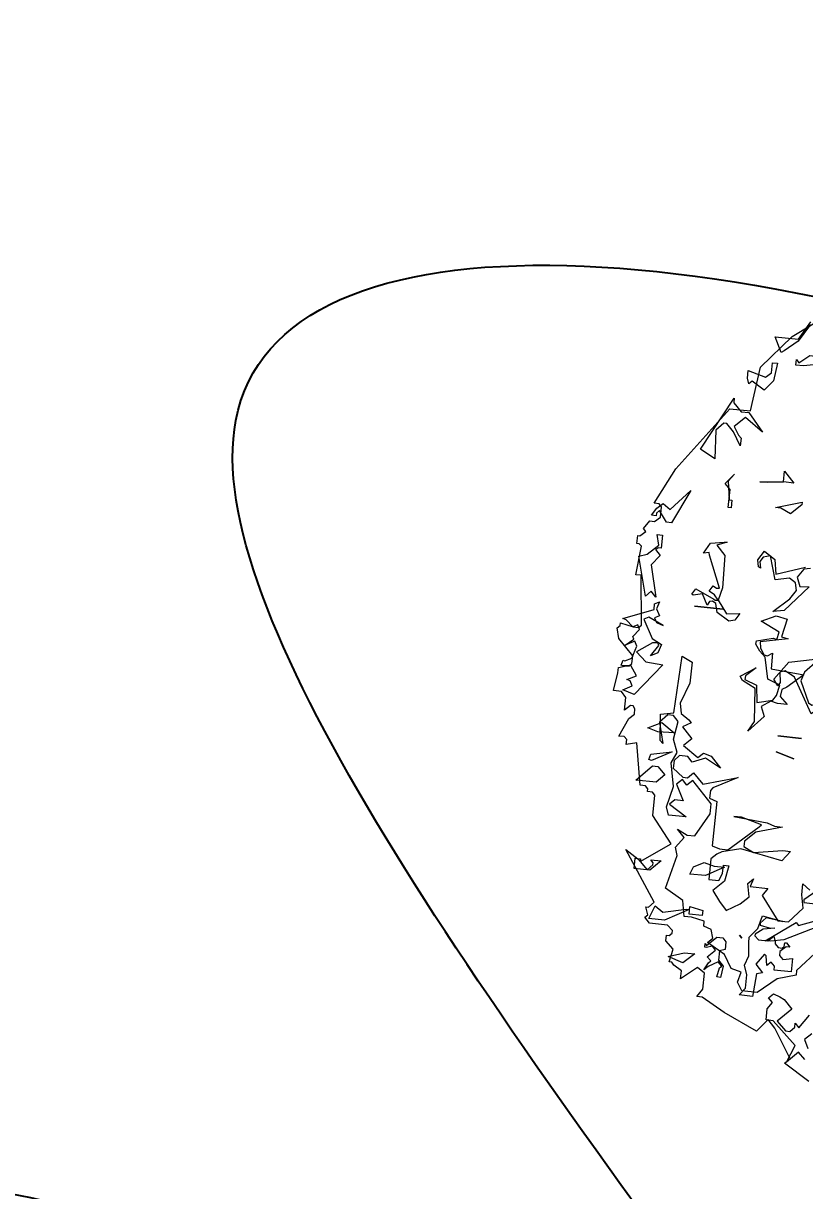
# Model space of a CAD drawing. Header units: metres. Extents: x 329311 to 330425, y 7396637 to 7397287.
# Drawn here: x 329859.922 to 329861.611, y 7397026.092 to 7397028.616 of the extents above; entities that cross this region are included whole.
import ezdxf

# ---------------------------------------------------------------- set-up
doc = ezdxf.new("R2010")
doc.units = ezdxf.units.M
doc.linetypes.add('CACHE2', pattern=[4.7625, 3.175, -1.5875])
doc.layers.get('0').update_dxf_attribs({"lineweight": 18})
for name, color, linetype, lineweight in [('ARBRE', 251, 'Continuous', 13), ('AXES+POTEAUX', 6, 'CACHE2', 13), ('PA6_TEXTO', 3, 'Continuous', 18)]:
    doc.layers.add(name, color=color, linetype=linetype, lineweight=lineweight)
doc.layers.add('VEGETAIS', color=3, linetype='Continuous')
doc.styles.add('200 Médio', font='arial.ttf', dxfattribs={"height": 0.75})
doc.styles.add('ARIAL', font='ARIAL', dxfattribs={"height": 0.2})
doc.dimstyles.new('AQ250', dxfattribs={"dimscale": 10, "dimtxt": 0.05, "dimasz": 0.03, "dimexe": 0.03, "dimexo": 0.025, "dimgap": 0.025, "dimtad": 1, "dimzin": 0, "dimdsep": 46, "dimtxsty": 'ARIAL', "dimblk": 'ARCHTICK', "dimcen": 0.09, "dimdle": 0.03, "dimclrt": 7, "dimadec": 0, "dimazin": 0, "dimtfac": 1, "dimtix": 1, "dimtmove": 2, "dimatfit": 3, "dimldrblk": 'OPEN90', "dimfxl": 1, "dimtvp": 1, "dimtolj": 1, "dimtzin": 0, "dimarcsym": 0})

# ---------------------------------------------------------------- blocks, each defined once
blk = doc.blocks.new('_ArchTick')
at = {"color": 0, "linetype": 'ByBlock', "const_width": 0.15}
blk.add_lwpolyline([(-0.5, -0.5), (0.5, 0.5)], dxfattribs=at)
blk = doc.blocks.new('*D15')
at = {"layer": 'Defpoints', "color": 0, "transparency": 16777216}
for p in [(329810.4416, 7397026.3875), (329868.8226, 7397007.3763), (329868.3823, 7397006.0244)]:
    blk.add_point(p, dxfattribs=at)
at = {"layer": 'PA6_TEXTO', "color": 0, "lineweight": -2, "transparency": 16777216}
for p, q in [((329810.3642, 7397026.1498), (329809.9085, 7397024.7504)), ((329809.7161, 7397025.1286), (329868.6676, 7397005.9315)), ((329868.7452, 7397007.1386), (329868.2895, 7397005.7392))]:
    blk.add_line(p, q, dxfattribs=at)
at = {"layer": 'PA6_TEXTO', "color": 0, "lineweight": -2, "transparency": 16777216, "xscale": 0.3, "yscale": 0.3, "zscale": 0.3}
for p, rotation in [((329810.0014, 7397025.0357), 161.9626347684521), ((329868.3823, 7397006.0244), 341.9626347684521)]:
    blk.add_blockref('_ArchTick', p, dxfattribs=dict(at, rotation=rotation))
at = {"layer": 'PA6_TEXTO', "color": 7, "transparency": 16777216, "insert": (329839.3878, 7397016.1319), "char_height": 0.75, "attachment_point": 5, "rotation": 341.9626, "style": '200 Médio'}
blk.add_mtext('\\A1;61.40', dxfattribs=at)
blk = doc.blocks.new('_Open90')
at = {"color": 0, "linetype": 'ByBlock', "lineweight": -2}
for p, q in [((-0.5, 0.5), (0, 0)), ((0, 0), (-1, 0)), ((0, 0), (-0.5, -0.5))]:
    blk.add_line(p, q, dxfattribs=at)
blk = doc.blocks.new('WMF26', base_point=(0, 0.001))
at = {"color": 85}
blk.add_lwpolyline([(3.481, -11.885), (3.132, -11.675), (3.204, -11.61), (2.957, -11.223), (2.854, -11.114), (2.717, -11.289), (2.258, -11.085), (1.945, -10.911), (1.873, -10.911), (1.945, -10.802), (1.945, -10.59), (1.843, -10.524), (1.633, -10.699), (1.633, -10.59), (1.523, -10.524), (1.494, -10.488), (1.458, -10.488), (1.494, -10.315), (1.385, -10.212), (1.385, -10.139), (1.422, -10.139), (1.458, -10.103), (1.458, -10.067), (1.385, -10.001), (1.145, -10.001), (1.072, -9.928), (1.108, -9.892), (1.072, -9.789), (1.108, -9.789), (1.175, -9.717), (0.724, -9.055), (0.897, -9.164), (0.934, -9.193), (1.32, -8.917), (1.036, -8.567), (1.036, -8.291), (1, -8.255), (0.934, -8.255), (0.934, -8.218), (0.897, -8.181), (0.825, -8.181), (0.724, -7.621), (0.585, -7.658), (0.585, -7.592), (0.548, -7.556), (0.476, -7.556), (0.585, -7.308), (0.65, -7.243), (0.65, -7.17), (0.621, -7.133), (0.585, -7.133), (0.512, -7.206), (0.512, -7.032), (0.446, -6.959), (0.338, -6.959), (0.374, -6.719), (0.374, -6.646), (0.476, -6.61), (0.512, -6.61), (0.548, -6.573), (0.548, -6.471), (0.338, -6.26), (0.301, -6.122), (0.338, -6.085), (0.338, -6.049), (0.512, -6.085), (0.585, -6.085), (0.621, -6.049), (0.548, -5.387), (0.476, -5.387), (0.512, -5.002), (0.476, -4.972), (0.446, -4.972), (0.446, -4.863), (0.476, -4.863), (0.548, -4.797), (0.512, -4.761), (0.585, -4.652), (0.65, -4.652), (0.724, -4.587), (0.724, -4.448), (0.687, -4.412), (0.621, -4.412), (0.861, -3.924), (1.494, -3.051), (1.771, -3.051), (1.843, -2.454), (2.222, -2.003), (2.681, -1.654)], dxfattribs=at)
at = {"color": 63}
for points in [[(2.447, -1.817), (2.309, -2.057), (2.135, -2.203), (2.099, -2.232), (1.996, -2.029), (2.309, -2.029), (2.447, -1.781)], [(2.586, -2.342), (2.411, -2.379), (2.309, -2.379), (2.309, -2.305), (2.346, -2.342), (2.484, -2.232), (2.586, -2.232), (2.586, -2.342), (2.586, -2.342)], [(2.033, -2.618), (1.923, -2.756), (1.75, -2.654), (1.712, -2.691), (1.684, -2.618), (1.684, -2.516), (1.923, -2.582), (1.996, -2.516), (1.996, -2.379), (2.062, -2.379), (2.033, -2.618), (2.033, -2.618)], [(1.647, -3.076), (1.75, -3.076), (1.959, -3.316), (1.712, -3.143), (1.574, -3.28), (1.647, -3.39), (1.684, -3.426), (1.684, -3.527), (1.574, -3.353), (1.472, -3.251), (1.436, -3.251), (1.335, -3.353), (1.363, -3.739), (1.16, -3.63), (1.538, -2.902), (1.538, -2.967), (1.647, -3.076), (1.647, -3.076)], [(2.309, -3.949), (2.099, -3.978), (1.996, -3.978), (2.309, -3.949), (2.309, -3.805), (2.447, -3.949), (2.309, -3.949), (2.309, -3.949)], [(3.441, -10.11), (3.164, -10.423), (3.164, -10.488), (2.916, -10.561), (2.669, -10.772), (2.465, -10.772), (2.393, -10.663), (2.429, -10.524), (2.291, -10.488), (2.182, -10.315), (1.941, -10.175), (2.007, -10.11), (1.971, -10.001), (1.869, -9.965), (1.869, -9.9), (1.694, -9.863), (1.593, -9.863), (1.556, -9.652), (1.309, -9.513), (1.418, -9.062), (1.382, -8.953), (1.484, -8.814), (1.382, -8.713), (1.52, -8.778), (1.622, -8.778), (1.796, -8.465), (1.796, -8.327), (1.52, -8.043), (1.447, -8.115), (1.382, -8.043), (1.309, -8.115), (1.418, -8.327), (1.309, -8.327), (1.243, -8.393), (1.484, -8.538), (1.243, -8.538), (1.207, -8.429), (1.273, -8.152), (1.207, -7.84), (1.273, -7.694), (1.207, -7.519), (1.243, -7.279), (1.171, -7.206), (1.097, -7.206), (0.996, -7.315), (1.069, -7.592), (1.032, -7.556), (0.996, -7.206), (1.171, -7.17), (1.207, -6.405), (1.345, -6.471), (1.345, -6.755), (1.243, -7.032), (1.273, -7.17), (1.382, -7.243), (1.418, -7.279), (1.309, -7.344), (1.447, -7.491), (1.345, -7.592), (1.556, -7.73), (1.622, -7.664), (1.731, -7.694), (1.869, -7.84), (1.658, -7.73), (1.484, -7.803), (1.418, -7.73), (1.309, -7.73), (1.243, -7.803), (1.243, -7.905), (1.382, -8.014), (1.447, -8.014), (1.52, -7.942), (1.658, -8.079), (2.117, -7.942), (1.796, -8.115), (1.768, -8.152), (1.768, -8.255), (1.869, -8.291), (1.869, -8.887), (1.971, -8.917), (2.081, -8.917), (2.465, -8.567), (2.495, -8.538), (2.219, -8.465), (2.117, -8.465), (2.568, -8.502), (2.669, -8.538), (2.779, -8.538), (2.429, -8.641), (2.291, -8.778), (2.291, -8.851), (2.429, -8.917), (2.815, -8.851), (2.916, -8.851), (2.815, -8.989), (2.255, -8.887), (2.007, -8.953), (1.941, -8.989), (1.869, -9.062), (1.869, -9.338), (2.007, -9.338), (2.044, -9.237), (2.044, -9.128), (2.117, -9.128), (2.081, -9.338), (1.941, -9.477), (2.044, -9.616), (2.146, -9.724), (2.32, -9.616), (2.429, -9.513), (2.393, -9.338), (2.465, -9.266), (2.429, -9.375), (2.669, -9.375), (2.604, -9.477), (2.844, -9.789), (2.99, -9.789), (3.164, -9.586), (3.128, -9.411), (3.128, -9.266), (3.23, -9.338)], [(3.441, -9.237), (3.164, -9.477), (3.164, -9.513), (3.441, -9.513)], [(1.611, -4.262), (1.647, -4.262), (1.647, -4.364), (1.611, -4.364), (1.611, -4.125), (1.538, -4.052), (1.647, -3.913), (1.574, -4.015), (1.611, -4.262), (1.611, -4.262)], [(0.811, -4.648), (0.701, -4.503), (0.664, -4.54), (0.664, -4.576), (0.599, -4.576), (0.664, -4.474), (0.738, -4.401), (0.84, -4.474), (1.087, -4.19), (0.876, -4.648), (0.811, -4.648), (0.811, -4.648)], [(0.774, -4.998), (0.738, -4.998), (0.701, -5.027), (0.774, -5.1), (0.664, -5.237), (0.774, -5.659), (0.701, -5.587), (0.636, -5.659), (0.49, -5.136), (0.599, -5.1), (0.738, -4.961), (0.701, -4.823), (0.774, -4.823), (0.774, -4.998), (0.774, -4.998)], [(1.644, -5.44), (1.605, -5.613), (1.735, -5.783), (1.911, -5.757), (1.856, -5.852), (1.776, -5.874), (1.61, -5.777), (1.577, -5.658), (1.532, -5.631), (1.493, -5.642), (1.464, -5.693), (1.386, -5.547), (1.268, -5.579), (1.247, -5.567), (1.291, -5.492), (1.547, -5.606), (1.567, -5.617), (1.605, -5.613), (1.548, -5.547), (1.473, -5.503), (1.517, -5.427), (1.567, -5.456), (1.605, -5.451), (1.427, -5.026), (1.421, -4.988), (1.344, -5.005), (1.426, -4.864), (1.605, -4.833), (1.643, -4.828), (1.511, -4.88), (1.632, -5.009), (1.644, -5.44), (1.644, -5.44)], [(2.348, -5.686), (2.558, -5.492), (2.632, -5.375), (2.61, -5.275), (2.524, -5.219), (2.333, -5.262), (2.238, -4.951), (2.144, -4.977), (2.104, -5.039), (2.125, -5.128), (2.094, -5.11), (2.074, -5.019), (2.152, -4.896), (2.3, -4.99), (2.337, -5.187), (2.719, -5.05)], [(2.789, -5.061), (2.699, -5.081), (2.625, -5.197), (2.672, -5.314), (2.796, -5.307), (2.495, -5.658), (2.348, -5.686), (2.348, -5.686)], [(0.582, -6.871), (0.548, -6.807), (0.504, -6.794), (0.624, -6.729), (0.535, -6.601), (0.429, -6.618), (0.405, -6.61), (0.426, -6.542), (0.45, -6.549), (0.538, -6.501), (0.588, -6.335), (0.554, -6.272), (0.432, -6.341), (0.54, -6.246), (0.524, -6.215), (0.602, -6.111), (0.573, -6.049), (0.51, -6.083), (0.408, -5.999), (0.364, -5.986), (0.768, -5.826), (0.764, -5.75), (0.827, -5.716), (0.799, -5.813), (0.846, -5.902), (0.783, -5.936), (0.818, -5.995), (0.911, -6.023), (0.709, -5.935), (0.645, -5.969), (0.78, -6.212), (0.914, -6.279), (0.878, -6.396), (0.784, -6.447), (0.882, -6.296), (0.865, -6.264), (0.79, -6.268), (0.592, -6.41), (0.732, -6.533), (0.961, -6.549), (0.622, -6.984), (0.461, -6.936), (0.582, -6.871), (0.582, -6.871)], [(1.298, -5.725), (1.684, -5.725), (1.298, -5.725), (1.298, -5.725)], [(3.012, -6.279), (2.853, -6.447), (2.817, -6.568), (2.951, -6.852), (2.997, -6.876), (3.059, -6.854), (3.082, -6.923), (2.998, -6.991), (2.727, -6.529), (2.596, -6.457), (2.527, -6.48), (2.543, -6.621), (2.52, -6.667), (2.453, -6.582), (2.632, -6.338), (2.975, -6.261), (3.012, -6.279), (3.012, -6.279)], [(1.028, -7.314), (1.205, -7.435), (0.989, -7.447), (0.85, -7.405), (1.028, -7.314), (1.028, -7.314)], [(0.927, -7.754), (1.204, -7.693), (0.941, -7.835), (0.906, -7.825), (0.927, -7.754), (0.927, -7.754)], [(2.954, -10.037), (2.779, -10.073), (2.706, -10.073), (3.092, -9.789), (3.128, -9.825), (3.826, -9.55), (3.893, -9.55), (2.954, -10.037), (2.954, -10.037)], [(1.833, -9.825), (1.658, -9.825), (1.658, -9.724), (1.833, -9.76), (1.833, -9.825), (1.833, -9.825)], [(2.356, -10.037), (2.393, -10.073), (2.356, -10.037), (2.356, -10.037)]]:
    blk.add_lwpolyline(points, dxfattribs=at)
at = {"color": 106}
for points in [[(2.447, -4.364), (2.309, -4.299), (2.237, -4.299), (2.586, -4.19), (2.586, -4.226), (2.447, -4.364), (2.447, -4.364)], [(2.55, -5.769), (2.5, -6.01), (2.591, -6.029), (2.223, -6.107), (2.233, -6.187), (2.289, -6.272), (2.339, -6.283), (2.4, -6.242), (2.405, -6.448), (2.849, -6.486), (2.639, -6.67), (2.578, -6.709), (2.564, -6.806), (2.67, -6.901), (2.539, -6.901), (2.448, -6.882), (2.326, -6.963), (2.378, -7.095), (2.182, -7.311), (2.257, -7.174), (2.22, -6.736), (2.039, -6.647), (2.003, -6.592), (2.204, -6.459), (2.074, -6.58), (2.07, -6.627), (2.231, -6.686), (2.262, -6.918), (2.472, -6.866), (2.513, -6.796), (2.542, -6.655), (2.376, -6.59), (2.309, -6.302), (2.229, -6.233), (2.169, -6.143), (2.173, -6.097), (2.388, -6.04), (2.439, -6.051), (2.46, -5.95), (2.206, -5.83), (2.398, -5.738), (2.55, -5.769), (2.55, -5.769)], [(2.586, -7.333), (2.905, -7.333), (2.586, -7.333), (2.586, -7.333)], [(2.586, -7.545), (2.833, -7.617), (2.586, -7.545), (2.586, -7.545)], [(1.139, -8.009), (1.036, -8.118), (0.76, -8.118), (0.963, -7.907), (1.036, -7.907), (1.139, -8.009), (1.139, -8.009)], [(0.934, -9.193), (1.036, -9.294), (1.108, -9.222), (1.108, -9.193), (1.072, -9.157), (1.211, -9.157), (1.072, -9.294), (0.861, -9.294), (0.861, -9.157), (0.934, -9.157), (0.934, -9.193), (0.934, -9.193)], [(2.062, -9.153), (1.822, -9.291), (1.611, -9.291), (1.647, -9.19), (1.786, -9.117), (1.923, -9.153), (2.062, -9.153), (2.062, -9.153)], [(1.616, -9.763), (1.652, -9.763), (1.34, -9.938), (1.128, -9.938), (1.194, -9.763), (1.303, -9.835), (1.616, -9.763), (1.616, -9.763)], [(2.688, -9.768), (2.615, -9.846), (2.615, -9.872), (2.74, -9.895), (2.814, -9.895), (2.662, -9.921), (2.562, -9.999), (2.562, -10.021), (2.615, -10.072), (2.74, -10.072), (2.814, -9.999), (2.84, -10.072), (2.84, -10.099), (2.887, -10.147), (2.941, -10.147), (2.967, -10.125), (2.967, -10.072), (2.993, -10.072), (3.041, -10.125), (2.993, -10.125), (2.914, -10.198), (2.914, -10.251), (2.967, -10.298), (3.093, -10.273), (3.093, -10.451), (2.866, -10.451), (2.866, -10.399), (2.814, -10.352), (2.761, -10.399), (2.74, -10.273), (2.714, -10.251), (2.615, -10.399), (2.714, -10.504), (2.635, -10.524), (2.615, -10.83), (2.435, -10.83), (2.509, -10.73), (2.509, -10.551), (2.462, -10.425), (2.509, -10.298), (2.489, -10.125), (2.489, -10.046), (2.589, -9.921), (2.635, -9.746), (2.914, -9.794), (2.688, -9.768), (2.688, -9.768)], [(2.184, -10.144), (2.184, -10.244), (2.111, -10.27), (2.111, -10.397), (2.184, -10.471), (2.163, -10.622), (2.111, -10.622), (2.137, -10.496), (2.163, -10.471), (2.111, -10.418), (1.984, -10.496), (1.931, -10.544), (1.984, -10.445), (2.011, -10.418), (1.958, -10.37), (2.058, -10.27), (2.011, -10.218), (1.931, -10.244), (1.911, -10.244), (1.911, -10.192), (1.931, -10.218), (2.058, -10.092), (2.137, -10.092), (2.184, -10.144), (2.184, -10.144)], [(1.643, -10.483), (1.438, -10.418), (1.643, -10.346), (1.788, -10.346), (1.643, -10.483), (1.643, -10.483)], [(3.039, -10.829), (3.157, -10.947), (2.977, -11.125), (3.101, -11.244), (3.157, -11.244), (3.218, -11.182), (3.218, -11.125), (3.274, -11.182), (3.398, -11.002)], [(3.454, -11.244), (3.367, -11.33), (3.423, -11.447)], [(3.398, -11.596), (3.305, -11.509), (3.157, -11.658), (3.249, -11.423), (2.921, -11.125), (2.828, -11.125), (2.828, -10.977), (2.89, -10.885), (2.828, -10.829), (2.89, -10.767), (2.977, -10.799), (3.039, -10.829), (3.039, -10.829)]]:
    blk.add_lwpolyline(points, dxfattribs=at)
blk = doc.blocks.new('T2_02')
at = {"xscale": 0.3499999999999943, "yscale": 0.3499999999999943, "zscale": 0.3499999999999943}
blk.add_blockref('WMF26', (-2.2399, 1.997), dxfattribs=at)

msp = doc.modelspace()

# ---------------------------------------------------------------- hatches: boundary and pattern name
at = {"layer": 'AXES+POTEAUX'}
h = msp.add_hatch(dxfattribs=at)
h.set_pattern_fill('ANGLE', color=253, scale=0.025)
h.set_pattern_definition([(341.96263, (329827.33868, 7397103.38185), (0.0540704, 0.16604302), [0.127, -0.047625]), (71.96263, (329827.33868, 7397103.38185), (-0.16604302, 0.0540704), [0.127, -0.047625])])
edge = h.paths.add_edge_path()
edge.add_line((329826.7385, 7397041.2079), (329842.2426, 7397036.1779))
edge.add_line((329846.8442, 7397037.6251), (329826.8826, 7397044.0928))
edge.add_line((329826.7385, 7397041.2079), (329826.8826, 7397044.0928))
edge.add_line((329844.8123, 7397035.297), (329860.3047, 7397030.2222))
edge.add_line((329859.606, 7397032.0674), (329846.4153, 7397036.308))
edge.add_line((329845.088, 7397036.1686), (329844.8123, 7397035.297))
edge.add_line((329842.5027, 7397037.0002), (329845.088, 7397036.1686))
edge.add_line((329846.4153, 7397036.308), (329846.8442, 7397037.6251))
edge.add_line((329862.8868, 7397029.3806), (329868.6707, 7397027.4942))
edge.add_line((329868.6707, 7397027.4942), (329868.1393, 7397025.8622))
edge.add_line((329868.1393, 7397025.8622), (329869.8371, 7397025.3093))
edge.add_line((329869.8371, 7397025.3093), (329870.2976, 7397026.7236))
edge.add_line((329870.4296, 7397026.6807), (329870.9966, 7397028.5012))
edge.add_line((329870.9966, 7397028.5012), (329869.4474, 7397029.0057))
edge.add_line((329869.3891, 7397028.8268), (329864.8797, 7397030.2953))
edge.add_line((329864.8797, 7397030.2953), (329865.243, 7397031.6298))
edge.add_line((329865.243, 7397031.6298), (329860.0176, 7397033.3314))
edge.add_line((329860.0176, 7397033.3314), (329859.606, 7397032.0674))
edge.add_line((329860.3047, 7397030.2222), (329860.5922, 7397031.1312))
edge.add_line((329860.5922, 7397031.1312), (329863.1775, 7397030.2996))
edge.add_line((329863.1775, 7397030.2996), (329862.8868, 7397029.3806))
edge.add_line((329842.2426, 7397036.1779), (329842.5027, 7397037.0002))
edge.add_line((329869.4474, 7397029.0057), (329869.3891, 7397028.8268))

# ---------------------------------------------------------------- linework, layer by layer
at = {"layer": 'VEGETAIS'}
for points in [[(329847.8946, 7397029.9556), (329859.0534, 7397027.4591), (329856.1037, 7397025.7079), (329852.7553, 7397028.1916), (329848.3655, 7397027.8746), (329847.8946, 7397029.9556)], [(329861.489, 7397025.7268), (329864.8254, 7397022.6457), (329865.2507, 7397025.441), (329860.3812, 7397027.7572), (329861.489, 7397025.7268)], [(329847.435, 7397025.0224), (329852.1967, 7397026.8803), (329855.6131, 7397024.2012), (329859.7601, 7397026.1018), (329862.3647, 7397020.0764), (329856.2643, 7397021.8999), (329847.435, 7397025.0224)]]:
    msp.add_spline(points, degree=3, dxfattribs=at)

# ---------------------------------------------------------------- block references
at = {"layer": 'ARBRE', "xscale": 0.4621142716754235, "yscale": 0.4621142716754235, "zscale": 0.4621142716754235, "rotation": 354.0121026411171}
msp.add_blockref('T2_02', (329862.1935, 7397027.2728), dxfattribs=at)

# ---------------------------------------------------------------- dimensions: what is measured, and where the dimension line sits
at = {"layer": 'PA6_TEXTO'}
dim = msp.add_aligned_dim(p1=(329810.4416, 7397026.3875), p2=(329868.8226, 7397007.3763), distance=-1.4217, dimstyle='AQ250', override={"dimtxsty": '200 Médio'}, dxfattribs=at)
dim.commit()
dim.dimension.update_dxf_attribs({"geometry": '*D15', "text_midpoint": (329839.3878, 7397016.1319)})

doc.saveas('drawing.dxf')
